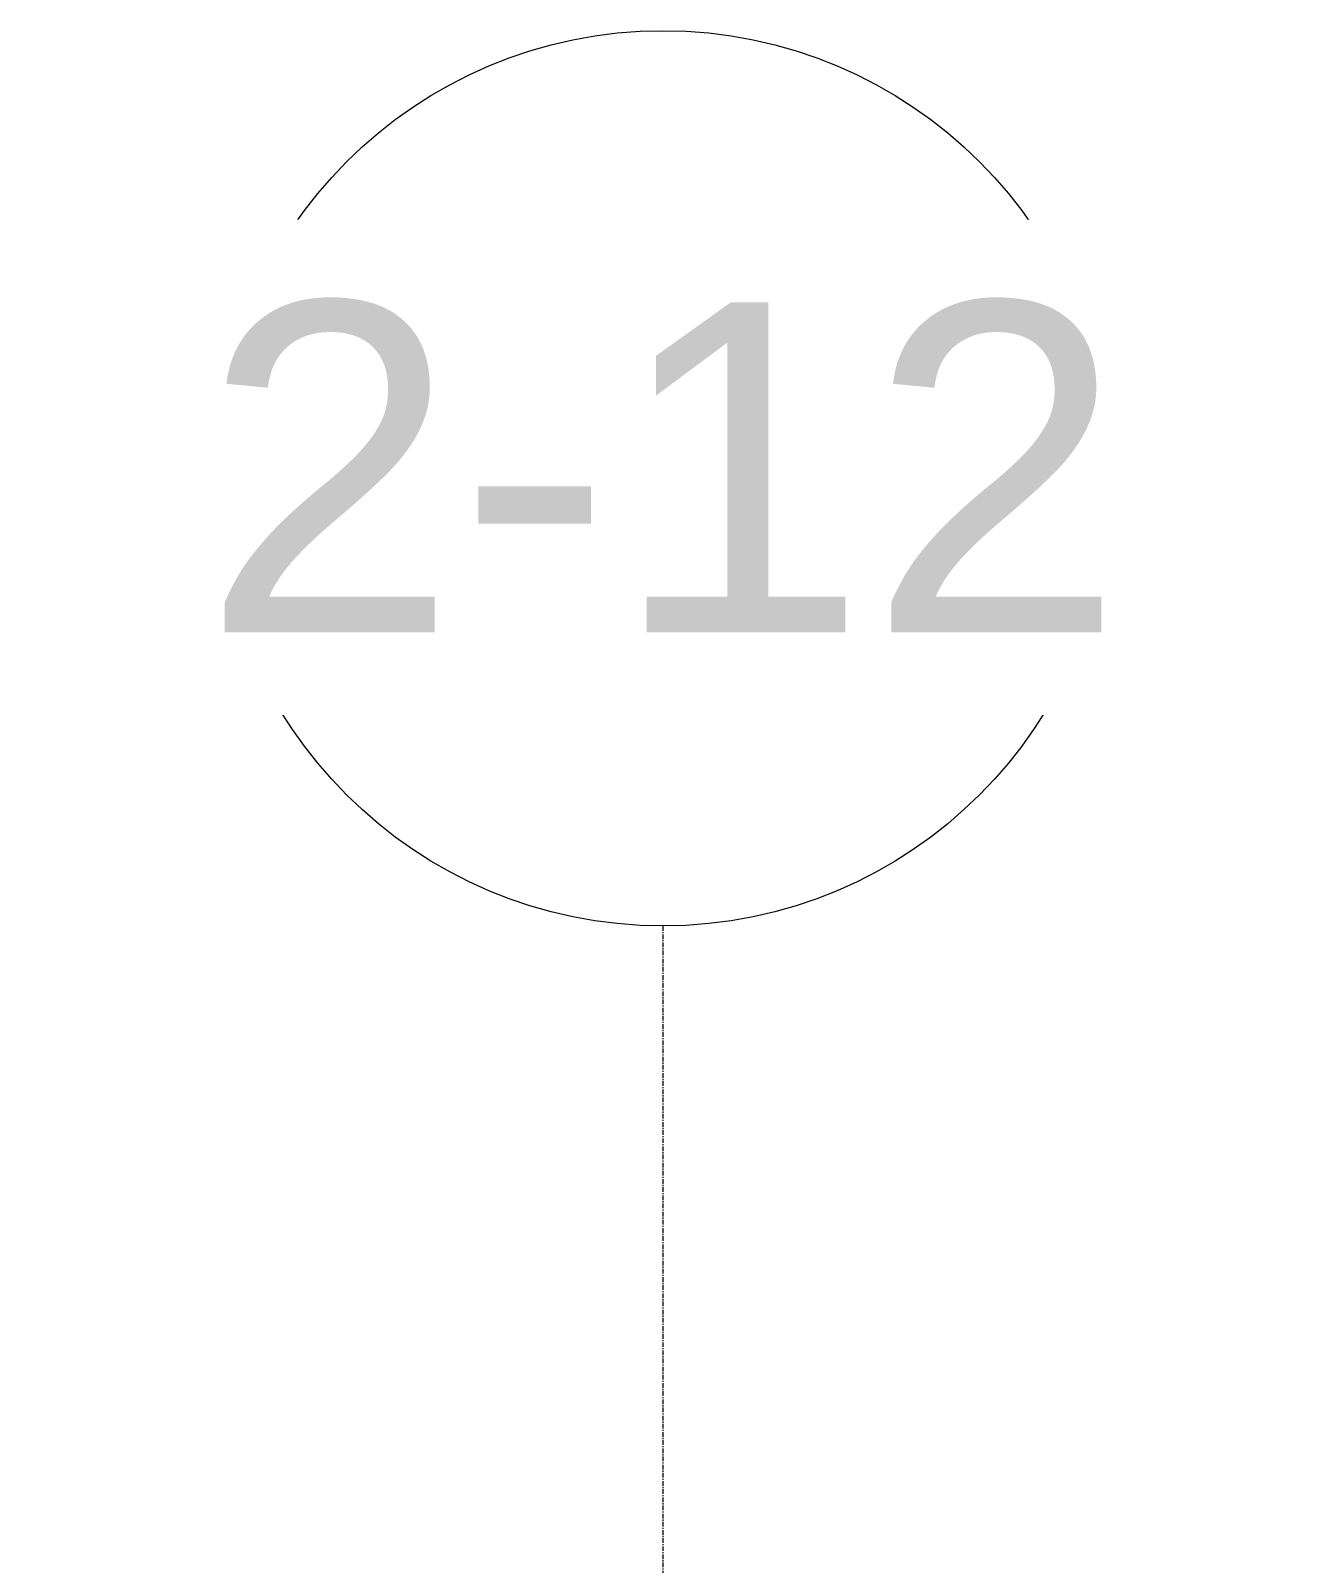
# Model space of a CAD drawing. Header units: inches. Extents: x -55396 to -733, y -290 to 853.
# Drawn here: x -11046.3 to -10910.7, y 421.1 to 585.5 of the extents above; entities that cross this region are included whole.
import ezdxf

# ---------------------------------------------------------------- set-up
doc = ezdxf.new("R2010")
doc.units = ezdxf.units.IN
doc.header["$MEASUREMENT"] = 0
doc.linetypes.add('Grid Line 1_2_', pattern=[0.875, 0.5, -0.125, 0.125, -0.125])
doc.layers.add('S-GRID', color=1, linetype='Continuous', lineweight=9)
doc.layers.add('S-GRID-IDEN', color=1, linetype='Continuous', lineweight=9)
doc.styles.add('Arial_1', font='arial.ttf', dxfattribs={"height": 35.407186})

# ---------------------------------------------------------------- blocks, each defined once
blk = doc.blocks.new('Grid - Grid Head - Circle-14747-Section 6')
at = {"layer": 'S-GRID-IDEN'}
blk.add_circle((-23085.89, 537.49), 48, dxfattribs=at)

msp = doc.modelspace()

# ---------------------------------------------------------------- linework, layer by layer
at = {"layer": 'S-GRID', "linetype": 'Grid Line 1_2_'}
msp.add_line((-10978.5, -273.16), (-10978.5, 489.49), dxfattribs=at)
msp.add_line((-10978.5, -273.16), (-10978.5, 489.49), dxfattribs=at)

# ---------------------------------------------------------------- block references
at = {"layer": 'S-GRID-IDEN'}
msp.add_blockref('Grid - Grid Head - Circle-14747-Section 6', (12107.39, 0), dxfattribs=at)

# ---------------------------------------------------------------- next in the draw order: texts
at = {"layer": 'S-GRID-IDEN', "insert": (-10978.51, 556.37), "char_height": 35.407, "width": 117.936, "attachment_point": 2, "line_spacing_factor": 0.938532, "style": 'Arial_1', "bg_fill": 3, "box_fill_scale": 1.25, "bg_fill_color": 0, "bg_fill_transparency": 0}
msp.add_mtext('1-12', dxfattribs=at)

# ---------------------------------------------------------------- next in the draw order: block references
at = {"layer": 'S-GRID-IDEN'}
msp.add_blockref('Grid - Grid Head - Circle-14747-Section 6', (12107.39, 0), dxfattribs=at)

# ---------------------------------------------------------------- next in the draw order: texts
at = {"layer": 'S-GRID-IDEN', "insert": (-10978.51, 556.37), "char_height": 35.407, "width": 117.936, "attachment_point": 2, "line_spacing_factor": 0.938532, "style": 'Arial_1', "bg_fill": 3, "box_fill_scale": 1.25, "bg_fill_color": 0, "bg_fill_transparency": 0}
msp.add_mtext('2-12', dxfattribs=at)

doc.saveas('drawing.dxf')
